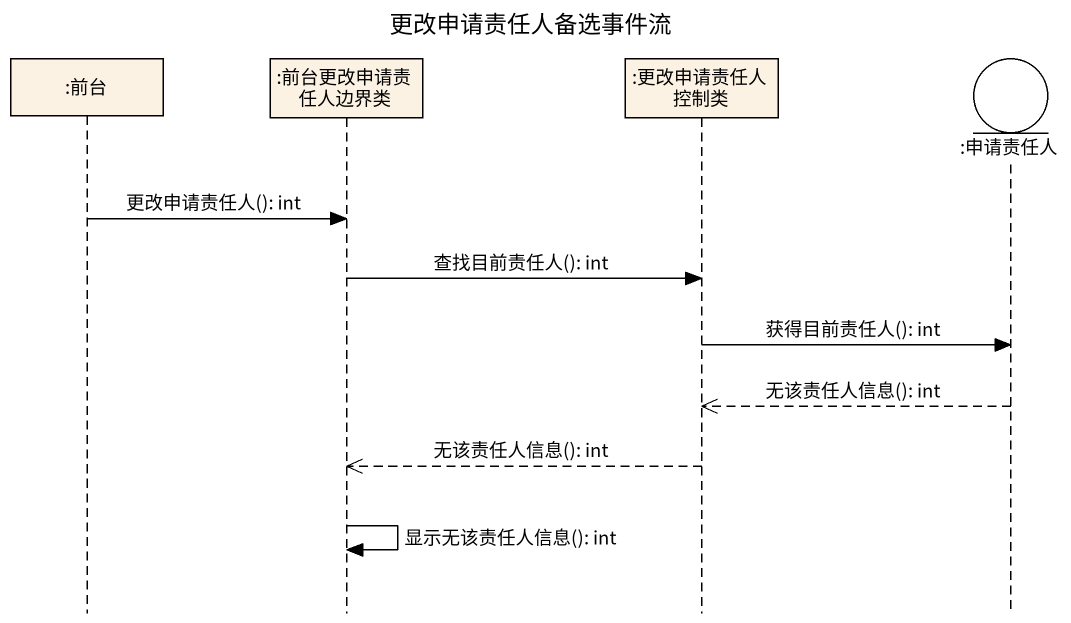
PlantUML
@startuml
title 更改申请责任人备选事件流
hide footbox
participant ":前台" as 前台
participant ":前台更改申请责任人边界类" as 前台更改申请责任人边界类
participant ":更改申请责任人控制类" as 更改申请责任人控制类
entity ":申请责任人" as 申请责任人

前台 -> 前台更改申请责任人边界类 : 更改申请责任人(): int
前台更改申请责任人边界类 -> 更改申请责任人控制类 : 查找目前责任人(): int
更改申请责任人控制类 -> 申请责任人 : 获得目前责任人(): int
申请责任人 -->> 更改申请责任人控制类 : 无该责任人信息(): int
更改申请责任人控制类 -->> 前台更改申请责任人边界类 : 无该责任人信息(): int
前台更改申请责任人边界类 -> 前台更改申请责任人边界类 : 显示无该责任人信息(): int
@enduml
